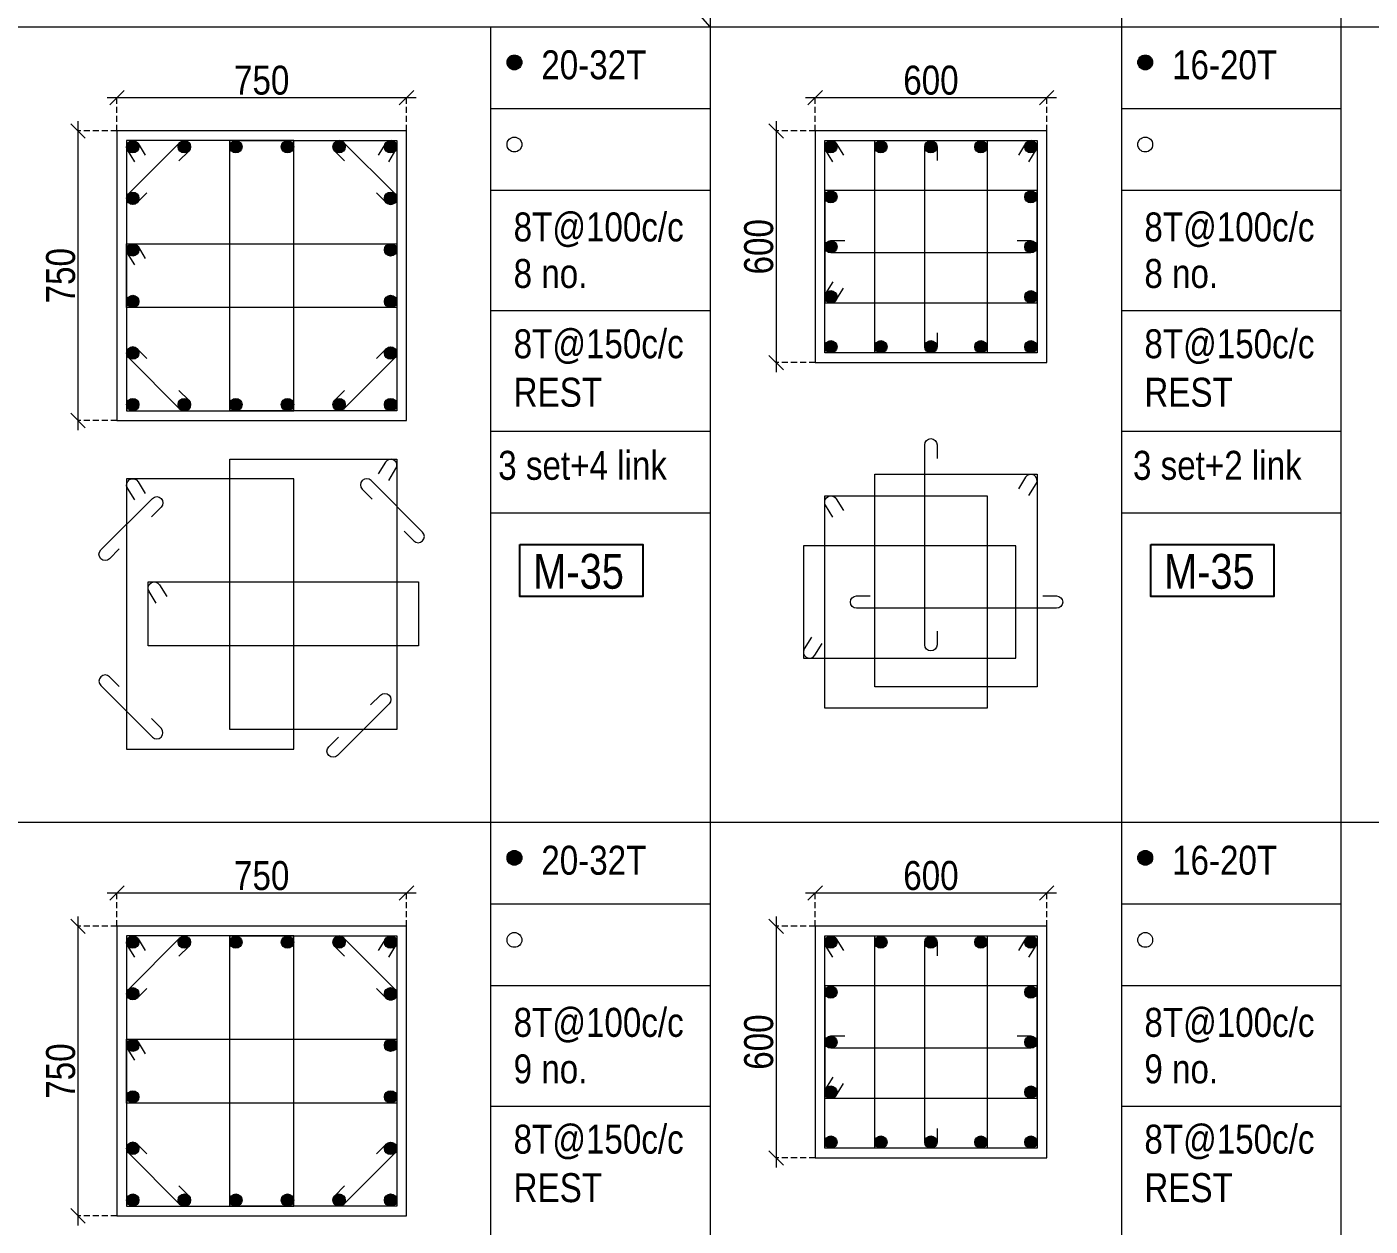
# Model space of a CAD drawing. Header units: millimetres. Extents: x 1112055 to 3390982, y -148532 to 766891.
# Drawn here: x 2297561 to 2311479, y 345047 to 357470 of the extents above; entities that cross this region are included whole.
import ezdxf
from ezdxf.enums import TextEntityAlignment as Align

# ---------------------------------------------------------------- set-up
doc = ezdxf.new("R2010")
doc.units = ezdxf.units.MM
doc.header["$PDMODE"] = 35
doc.header["$PDSIZE"] = -25
doc.linetypes.add('DASHED2', pattern=[0.375, 0.25, -0.125])
doc.linetypes.add('Hidden', pattern=[9.525, 6.35, -3.175])
for name, color, linetype, lineweight in [('B COL. SIZE DIM', 220, 'Continuous', 25), ('B COLSCH', 204, 'Continuous', 20), ('B COLUMN', 1, 'Hidden', 9), ('B STEEL', 34, 'Continuous', 15)]:
    doc.layers.add(name, color=color, linetype=linetype, lineweight=lineweight)
doc.layers.add('B TEXT', color=7, linetype='Continuous')
doc.styles.add('dim inside', font='romans.shx', dxfattribs={"width": 0.8, "height": 125})
doc.styles.add('SWINC', font='swissc.ttf')
doc.dimstyles.new('dim inside', dxfattribs={"dimtxt": 125, "dimasz": 100, "dimexe": 0, "dimexo": 0, "dimgap": 10, "dimtad": 0, "dimdec": 0, "dimzin": 0, "dimdsep": 46, "dimtxsty": 'dim inside', "dimblk": 'SMALL', "dimcen": 0.09, "dimadec": 0, "dimazin": 0, "dimtfac": 1, "dimtdec": 0, "dimtofl": 0, "dimtmove": 0, "dimatfit": 3, "dimfxl": 1, "dimtolj": 1, "dimtzin": 0, "dimarcsym": 2})

# ---------------------------------------------------------------- blocks, each defined once
blk = doc.blocks.new('_Oblique')
at = {"color": 0, "linetype": 'ByBlock', "lineweight": -2}
blk.add_line((-0.5, -0.5), (0.5, 0.5), dxfattribs=at)
blk = doc.blocks.new('*D888')
at = {"layer": 'B COL. SIZE DIM', "color": 250, "lineweight": 9, "ltscale": 250, "transparency": 16777216}
blk.add_line((2305628, 348498), (2308228, 348498), dxfattribs=at)
at = {"layer": 'B COL. SIZE DIM', "color": 250, "linetype": 'DASHED2', "lineweight": 9, "ltscale": 250, "transparency": 16777216}
for p, q in [((2305728, 348153), (2305728, 348498)), ((2308128, 348153), (2308128, 348498))]:
    blk.add_line(p, q, dxfattribs=at)
at = {"layer": 'Defpoints', "color": 0, "ltscale": 250, "transparency": 16777216}
for p in [(2308128, 348498), (2305728, 348153), (2308128, 348153)]:
    blk.add_point(p, dxfattribs=at)
at = {"layer": 'B COL. SIZE DIM', "color": 250, "lineweight": 9, "ltscale": 250, "transparency": 16777216, "xscale": 150, "yscale": 150, "zscale": 150, "rotation": 180}
blk.add_blockref('_Oblique', (2305728, 348498), dxfattribs=at)
at = {"layer": 'B COL. SIZE DIM', "color": 250, "lineweight": 9, "ltscale": 250, "transparency": 16777216, "xscale": 150, "yscale": 150, "zscale": 150}
blk.add_blockref('_Oblique', (2308128, 348498), dxfattribs=at)
at = {"layer": 'B COL. SIZE DIM', "color": 6, "ltscale": 250, "transparency": 16777216, "insert": (2306928, 348677), "char_height": 300, "attachment_point": 5, "style": 'SWINC'}
blk.add_mtext('\\A1;600', dxfattribs=at)
blk = doc.blocks.new('*D889')
at = {"layer": 'B COL. SIZE DIM', "color": 250, "lineweight": 9, "ltscale": 250, "transparency": 16777216}
blk.add_line((2305324, 348253), (2305324, 345653), dxfattribs=at)
at = {"layer": 'B COL. SIZE DIM', "color": 250, "linetype": 'DASHED2', "lineweight": 9, "ltscale": 250, "transparency": 16777216}
for p, q in [((2305728, 348153), (2305324, 348153)), ((2305728, 345753), (2305324, 345753))]:
    blk.add_line(p, q, dxfattribs=at)
at = {"layer": 'Defpoints', "color": 0, "ltscale": 250, "transparency": 16777216}
for p in [(2305728, 348153), (2305324, 345753), (2305728, 345753)]:
    blk.add_point(p, dxfattribs=at)
at = {"layer": 'B COL. SIZE DIM', "color": 250, "lineweight": 9, "ltscale": 250, "transparency": 16777216, "xscale": 150, "yscale": 150, "zscale": 150}
for p, rotation in [((2305324, 348153), 90), ((2305324, 345753), 270)]:
    blk.add_blockref('_Oblique', p, dxfattribs=dict(at, rotation=rotation))
at = {"layer": 'B COL. SIZE DIM', "color": 6, "ltscale": 250, "transparency": 16777216, "insert": (2305145, 346953), "char_height": 300, "attachment_point": 5, "rotation": 90, "style": 'SWINC'}
blk.add_mtext('\\A1;600', dxfattribs=at)
blk = doc.blocks.new('*D890')
at = {"layer": 'B COL. SIZE DIM', "color": 250, "lineweight": 9, "ltscale": 250, "transparency": 16777216}
blk.add_line((2305628, 356737), (2308228, 356737), dxfattribs=at)
at = {"layer": 'B COL. SIZE DIM', "color": 250, "linetype": 'DASHED2', "lineweight": 9, "ltscale": 250, "transparency": 16777216}
for p, q in [((2305728, 356392), (2305728, 356737)), ((2308128, 356392), (2308128, 356737))]:
    blk.add_line(p, q, dxfattribs=at)
at = {"layer": 'Defpoints', "color": 0, "ltscale": 250, "transparency": 16777216}
for p in [(2308128, 356737), (2305728, 356392), (2308128, 356392)]:
    blk.add_point(p, dxfattribs=at)
at = {"layer": 'B COL. SIZE DIM', "color": 250, "lineweight": 9, "ltscale": 250, "transparency": 16777216, "xscale": 150, "yscale": 150, "zscale": 150, "rotation": 180}
blk.add_blockref('_Oblique', (2305728, 356737), dxfattribs=at)
at = {"layer": 'B COL. SIZE DIM', "color": 250, "lineweight": 9, "ltscale": 250, "transparency": 16777216, "xscale": 150, "yscale": 150, "zscale": 150}
blk.add_blockref('_Oblique', (2308128, 356737), dxfattribs=at)
at = {"layer": 'B COL. SIZE DIM', "color": 6, "ltscale": 250, "transparency": 16777216, "insert": (2306928, 356916), "char_height": 300, "attachment_point": 5, "style": 'SWINC'}
blk.add_mtext('\\A1;600', dxfattribs=at)
blk = doc.blocks.new('*D891')
at = {"layer": 'B COL. SIZE DIM', "color": 250, "lineweight": 9, "ltscale": 250, "transparency": 16777216}
blk.add_line((2305324, 356492), (2305324, 353892), dxfattribs=at)
at = {"layer": 'B COL. SIZE DIM', "color": 250, "linetype": 'DASHED2', "lineweight": 9, "ltscale": 250, "transparency": 16777216}
for p, q in [((2305728, 356392), (2305324, 356392)), ((2305728, 353992), (2305324, 353992))]:
    blk.add_line(p, q, dxfattribs=at)
at = {"layer": 'Defpoints', "color": 0, "ltscale": 250, "transparency": 16777216}
for p in [(2305728, 356392), (2305324, 353992), (2305728, 353992)]:
    blk.add_point(p, dxfattribs=at)
at = {"layer": 'B COL. SIZE DIM', "color": 250, "lineweight": 9, "ltscale": 250, "transparency": 16777216, "xscale": 150, "yscale": 150, "zscale": 150}
for p, rotation in [((2305324, 356392), 90), ((2305324, 353992), 270)]:
    blk.add_blockref('_Oblique', p, dxfattribs=dict(at, rotation=rotation))
at = {"layer": 'B COL. SIZE DIM', "color": 6, "ltscale": 250, "transparency": 16777216, "insert": (2305145, 355192), "char_height": 300, "attachment_point": 5, "rotation": 90, "style": 'SWINC'}
blk.add_mtext('\\A1;600', dxfattribs=at)
blk = doc.blocks.new('*D1493')
at = {"layer": 'B COL. SIZE DIM', "color": 250, "lineweight": 9, "ltscale": 250, "transparency": 16777216}
blk.add_line((2298394, 356737), (2301594, 356737), dxfattribs=at)
at = {"layer": 'B COL. SIZE DIM', "color": 250, "linetype": 'DASHED2', "lineweight": 9, "ltscale": 250, "transparency": 16777216}
for p, q in [((2298494, 356392), (2298494, 356737)), ((2301494, 356392), (2301494, 356737))]:
    blk.add_line(p, q, dxfattribs=at)
at = {"layer": 'Defpoints', "color": 0, "ltscale": 250, "transparency": 16777216}
for p in [(2301494, 356737), (2298494, 356392), (2301494, 356392)]:
    blk.add_point(p, dxfattribs=at)
at = {"layer": 'B COL. SIZE DIM', "color": 250, "lineweight": 9, "ltscale": 250, "transparency": 16777216, "xscale": 150, "yscale": 150, "zscale": 150, "rotation": 180}
blk.add_blockref('_Oblique', (2298494, 356737), dxfattribs=at)
at = {"layer": 'B COL. SIZE DIM', "color": 250, "lineweight": 9, "ltscale": 250, "transparency": 16777216, "xscale": 150, "yscale": 150, "zscale": 150}
blk.add_blockref('_Oblique', (2301494, 356737), dxfattribs=at)
at = {"layer": 'B COL. SIZE DIM', "color": 6, "ltscale": 250, "transparency": 16777216, "insert": (2299994, 356916), "char_height": 300, "attachment_point": 5, "style": 'SWINC'}
blk.add_mtext('\\A1;750', dxfattribs=at)
blk = doc.blocks.new('*D1494')
at = {"layer": 'B COL. SIZE DIM', "color": 250, "lineweight": 9, "ltscale": 250, "transparency": 16777216}
blk.add_line((2298090, 356492), (2298090, 353292), dxfattribs=at)
at = {"layer": 'B COL. SIZE DIM', "color": 250, "linetype": 'DASHED2', "lineweight": 9, "ltscale": 250, "transparency": 16777216}
for p, q in [((2298494, 356392), (2298090, 356392)), ((2298494, 353392), (2298090, 353392))]:
    blk.add_line(p, q, dxfattribs=at)
at = {"layer": 'Defpoints', "color": 0, "ltscale": 250, "transparency": 16777216}
for p in [(2298494, 356392), (2298090, 353392), (2298494, 353392)]:
    blk.add_point(p, dxfattribs=at)
at = {"layer": 'B COL. SIZE DIM', "color": 250, "lineweight": 9, "ltscale": 250, "transparency": 16777216, "xscale": 150, "yscale": 150, "zscale": 150}
for p, rotation in [((2298090, 356392), 90), ((2298090, 353392), 270)]:
    blk.add_blockref('_Oblique', p, dxfattribs=dict(at, rotation=rotation))
at = {"layer": 'B COL. SIZE DIM', "color": 6, "ltscale": 250, "transparency": 16777216, "insert": (2297912, 354892), "char_height": 300, "attachment_point": 5, "rotation": 90, "style": 'SWINC'}
blk.add_mtext('\\A1;750', dxfattribs=at)
blk = doc.blocks.new('*D1495')
at = {"layer": 'B COL. SIZE DIM', "color": 250, "lineweight": 9, "ltscale": 250, "transparency": 16777216}
blk.add_line((2298394, 348498), (2301594, 348498), dxfattribs=at)
at = {"layer": 'B COL. SIZE DIM', "color": 250, "linetype": 'DASHED2', "lineweight": 9, "ltscale": 250, "transparency": 16777216}
for p, q in [((2298494, 348153), (2298494, 348498)), ((2301494, 348153), (2301494, 348498))]:
    blk.add_line(p, q, dxfattribs=at)
at = {"layer": 'Defpoints', "color": 0, "ltscale": 250, "transparency": 16777216}
for p in [(2301494, 348498), (2298494, 348153), (2301494, 348153)]:
    blk.add_point(p, dxfattribs=at)
at = {"layer": 'B COL. SIZE DIM', "color": 250, "lineweight": 9, "ltscale": 250, "transparency": 16777216, "xscale": 150, "yscale": 150, "zscale": 150, "rotation": 180}
blk.add_blockref('_Oblique', (2298494, 348498), dxfattribs=at)
at = {"layer": 'B COL. SIZE DIM', "color": 250, "lineweight": 9, "ltscale": 250, "transparency": 16777216, "xscale": 150, "yscale": 150, "zscale": 150}
blk.add_blockref('_Oblique', (2301494, 348498), dxfattribs=at)
at = {"layer": 'B COL. SIZE DIM', "color": 6, "ltscale": 250, "transparency": 16777216, "insert": (2299994, 348676), "char_height": 300, "attachment_point": 5, "style": 'SWINC'}
blk.add_mtext('\\A1;750', dxfattribs=at)
blk = doc.blocks.new('*D1496')
at = {"layer": 'B COL. SIZE DIM', "color": 250, "lineweight": 9, "ltscale": 250, "transparency": 16777216}
blk.add_line((2298090, 348253), (2298090, 345053), dxfattribs=at)
at = {"layer": 'B COL. SIZE DIM', "color": 250, "linetype": 'DASHED2', "lineweight": 9, "ltscale": 250, "transparency": 16777216}
for p, q in [((2298494, 348153), (2298090, 348153)), ((2298494, 345153), (2298090, 345153))]:
    blk.add_line(p, q, dxfattribs=at)
at = {"layer": 'Defpoints', "color": 0, "ltscale": 250, "transparency": 16777216}
for p in [(2298494, 348153), (2298090, 345153), (2298494, 345153)]:
    blk.add_point(p, dxfattribs=at)
at = {"layer": 'B COL. SIZE DIM', "color": 250, "lineweight": 9, "ltscale": 250, "transparency": 16777216, "xscale": 150, "yscale": 150, "zscale": 150}
for p, rotation in [((2298090, 348153), 90), ((2298090, 345153), 270)]:
    blk.add_blockref('_Oblique', p, dxfattribs=dict(at, rotation=rotation))
at = {"layer": 'B COL. SIZE DIM', "color": 6, "ltscale": 250, "transparency": 16777216, "insert": (2297912, 346653), "char_height": 300, "attachment_point": 5, "rotation": 90, "style": 'SWINC'}
blk.add_mtext('\\A1;750', dxfattribs=at)

msp = doc.modelspace()

# ---------------------------------------------------------------- hatches: boundary and pattern name
at = {"layer": 'B STEEL', "lineweight": 9, "ltscale": 0.5}
h = msp.add_hatch(color=34, dxfattribs=at)
edge = h.paths.add_edge_path()
edge.add_arc((2302612.6, 357101.6), 76.8, 0, 360)
h = msp.add_hatch(color=34, dxfattribs=at)
edge = h.paths.add_edge_path()
edge.add_arc((2309147.9, 357101.6), 76.8, 0, 360)
h = msp.add_hatch(color=34, dxfattribs=at)
edge = h.paths.add_edge_path()
edge.add_arc((2298658.2, 356228.4), 64, 0, 360)
at = {"layer": 'B STEEL'}
h = msp.add_hatch(color=34, dxfattribs=at)
edge = h.paths.add_edge_path()
edge.add_arc((2299192.6, 356228.4), 64, 0, 360)
h = msp.add_hatch(color=34, dxfattribs=at)
edge = h.paths.add_edge_path()
edge.add_arc((2299727, 356228.4), 64, 0, 360)
h = msp.add_hatch(color=34, dxfattribs=at)
edge = h.paths.add_edge_path()
edge.add_arc((2300261.4, 356228.4), 64, 0, 360)
h = msp.add_hatch(color=34, dxfattribs=at)
edge = h.paths.add_edge_path()
edge.add_arc((2300795.8, 356228.4), 64, 0, 360)
at = {"layer": 'B STEEL', "lineweight": 9, "ltscale": 0.5}
h = msp.add_hatch(color=34, dxfattribs=at)
edge = h.paths.add_edge_path()
edge.add_arc((2301330.2, 356228.4), 64, 180, 540, ccw=False)
h = msp.add_hatch(color=34, dxfattribs=at)
edge = h.paths.add_edge_path()
edge.add_arc((2305891.8, 356228.4), 64, 0, 360)
h = msp.add_hatch(color=34, dxfattribs=at)
edge = h.paths.add_edge_path()
edge.add_arc((2306409.8, 356228.4), 64, 180, 540, ccw=False)
h = msp.add_hatch(color=34, dxfattribs=at)
edge = h.paths.add_edge_path()
edge.add_arc((2306927.7, 356228.4), 64, 180, 540, ccw=False)
h = msp.add_hatch(color=34, dxfattribs=at)
edge = h.paths.add_edge_path()
edge.add_arc((2307445.7, 356228.4), 64, 180, 540, ccw=False)
h = msp.add_hatch(color=34, dxfattribs=at)
edge = h.paths.add_edge_path()
edge.add_arc((2307963.7, 356228.4), 64, 180, 540, ccw=False)
at = {"layer": 'B STEEL'}
h = msp.add_hatch(color=34, dxfattribs=at)
edge = h.paths.add_edge_path()
edge.add_arc((2298658.2, 355694), 64, 0, 360)
h = msp.add_hatch(color=34, dxfattribs=at)
edge = h.paths.add_edge_path()
edge.add_arc((2301330.2, 355694), 64, 0, 360)
at = {"layer": 'B STEEL', "lineweight": 9, "ltscale": 0.5}
h = msp.add_hatch(color=34, dxfattribs=at)
edge = h.paths.add_edge_path()
edge.add_arc((2305891.8, 355710.4), 64, 180, 540, ccw=False)
h = msp.add_hatch(color=34, dxfattribs=at)
edge = h.paths.add_edge_path()
edge.add_arc((2307963.7, 355710.4), 64, 180, 540, ccw=False)
at = {"layer": 'B STEEL'}
h = msp.add_hatch(color=34, dxfattribs=at)
edge = h.paths.add_edge_path()
edge.add_arc((2298658.2, 355159.6), 64, 0, 360)
h = msp.add_hatch(color=34, dxfattribs=at)
edge = h.paths.add_edge_path()
edge.add_arc((2301330.2, 355159.6), 64, 0, 360)
at = {"layer": 'B STEEL', "lineweight": 9, "ltscale": 0.5}
h = msp.add_hatch(color=34, dxfattribs=at)
edge = h.paths.add_edge_path()
edge.add_arc((2305891.8, 355192.4), 64, 180, 540, ccw=False)
h = msp.add_hatch(color=34, dxfattribs=at)
edge = h.paths.add_edge_path()
edge.add_arc((2307963.7, 355192.4), 64, 180, 540, ccw=False)
at = {"layer": 'B STEEL'}
h = msp.add_hatch(color=34, dxfattribs=at)
edge = h.paths.add_edge_path()
edge.add_arc((2298658.2, 354625.2), 64, 0, 360)
h = msp.add_hatch(color=34, dxfattribs=at)
edge = h.paths.add_edge_path()
edge.add_arc((2301330.2, 354625.2), 64, 0, 360)
at = {"layer": 'B STEEL', "lineweight": 9, "ltscale": 0.5}
h = msp.add_hatch(color=34, dxfattribs=at)
edge = h.paths.add_edge_path()
edge.add_arc((2305891.8, 354674.4), 64, 180, 540, ccw=False)
h = msp.add_hatch(color=34, dxfattribs=at)
edge = h.paths.add_edge_path()
edge.add_arc((2307963.7, 354674.4), 64, 180, 540, ccw=False)
h = msp.add_hatch(color=34, dxfattribs=at)
edge = h.paths.add_edge_path()
edge.add_arc((2305891.8, 354156.4), 64, 0, 360, ccw=False)
h = msp.add_hatch(color=34, dxfattribs=at)
edge = h.paths.add_edge_path()
edge.add_arc((2306409.8, 354156.4), 64, 180, 540, ccw=False)
h = msp.add_hatch(color=34, dxfattribs=at)
edge = h.paths.add_edge_path()
edge.add_arc((2306927.7, 354156.4), 64, 180, 540, ccw=False)
h = msp.add_hatch(color=34, dxfattribs=at)
edge = h.paths.add_edge_path()
edge.add_arc((2307445.7, 354156.4), 64, 180, 540, ccw=False)
h = msp.add_hatch(color=34, dxfattribs=at)
edge = h.paths.add_edge_path()
edge.add_arc((2307963.7, 354156.4), 64, -180, 180)
at = {"layer": 'B STEEL'}
h = msp.add_hatch(color=34, dxfattribs=at)
edge = h.paths.add_edge_path()
edge.add_arc((2298658.2, 354090.8), 64, 0, 360)
h = msp.add_hatch(color=34, dxfattribs=at)
edge = h.paths.add_edge_path()
edge.add_arc((2301330.2, 354090.8), 64, 0, 360)
at = {"layer": 'B STEEL', "lineweight": 9, "ltscale": 0.5}
h = msp.add_hatch(color=34, dxfattribs=at)
edge = h.paths.add_edge_path()
edge.add_arc((2298658.2, 353556.4), 64, 0, 360, ccw=False)
at = {"layer": 'B STEEL'}
h = msp.add_hatch(color=34, dxfattribs=at)
edge = h.paths.add_edge_path()
edge.add_arc((2299192.6, 353556.4), 64, 0, 360)
h = msp.add_hatch(color=34, dxfattribs=at)
edge = h.paths.add_edge_path()
edge.add_arc((2299727, 353556.4), 64, 0, 360)
h = msp.add_hatch(color=34, dxfattribs=at)
edge = h.paths.add_edge_path()
edge.add_arc((2300261.4, 353556.4), 64, 0, 360)
h = msp.add_hatch(color=34, dxfattribs=at)
edge = h.paths.add_edge_path()
edge.add_arc((2300795.8, 353556.4), 64, 0, 360)
at = {"layer": 'B STEEL', "lineweight": 9, "ltscale": 0.5}
h = msp.add_hatch(color=34, dxfattribs=at)
edge = h.paths.add_edge_path()
edge.add_arc((2301330.2, 353556.4), 64, -180, 180)
h = msp.add_hatch(color=34, dxfattribs=at)
edge = h.paths.add_edge_path()
edge.add_arc((2302612.6, 348861.8), 76.8, 0, 360)
h = msp.add_hatch(color=34, dxfattribs=at)
edge = h.paths.add_edge_path()
edge.add_arc((2309147.9, 348861.8), 76.8, 0, 360)
h = msp.add_hatch(color=34, dxfattribs=at)
edge = h.paths.add_edge_path()
edge.add_arc((2298658.2, 347988.6), 64, 0, 360)
at = {"layer": 'B STEEL'}
h = msp.add_hatch(color=34, dxfattribs=at)
edge = h.paths.add_edge_path()
edge.add_arc((2299192.6, 347988.6), 64, 0, 360)
h = msp.add_hatch(color=34, dxfattribs=at)
edge = h.paths.add_edge_path()
edge.add_arc((2299727, 347988.6), 64, 0, 360)
h = msp.add_hatch(color=34, dxfattribs=at)
edge = h.paths.add_edge_path()
edge.add_arc((2300261.4, 347988.6), 64, 0, 360)
h = msp.add_hatch(color=34, dxfattribs=at)
edge = h.paths.add_edge_path()
edge.add_arc((2300795.8, 347988.6), 64, 0, 360)
at = {"layer": 'B STEEL', "lineweight": 9, "ltscale": 0.5}
h = msp.add_hatch(color=34, dxfattribs=at)
edge = h.paths.add_edge_path()
edge.add_arc((2301330.2, 347988.6), 64, 180, 540, ccw=False)
h = msp.add_hatch(color=34, dxfattribs=at)
edge = h.paths.add_edge_path()
edge.add_arc((2305891.8, 347988.6), 64, 0, 360)
h = msp.add_hatch(color=34, dxfattribs=at)
edge = h.paths.add_edge_path()
edge.add_arc((2306409.8, 347988.6), 64, 180, 540, ccw=False)
h = msp.add_hatch(color=34, dxfattribs=at)
edge = h.paths.add_edge_path()
edge.add_arc((2306927.7, 347988.6), 64, 180, 540, ccw=False)
h = msp.add_hatch(color=34, dxfattribs=at)
edge = h.paths.add_edge_path()
edge.add_arc((2307445.7, 347988.6), 64, 180, 540, ccw=False)
h = msp.add_hatch(color=34, dxfattribs=at)
edge = h.paths.add_edge_path()
edge.add_arc((2307963.7, 347988.6), 64, 180, 540, ccw=False)
h = msp.add_hatch(color=34, dxfattribs=at)
edge = h.paths.add_edge_path()
edge.add_arc((2305891.8, 347470.6), 64, 180, 540, ccw=False)
h = msp.add_hatch(color=34, dxfattribs=at)
edge = h.paths.add_edge_path()
edge.add_arc((2307963.7, 347470.6), 64, 180, 540, ccw=False)
at = {"layer": 'B STEEL'}
h = msp.add_hatch(color=34, dxfattribs=at)
edge = h.paths.add_edge_path()
edge.add_arc((2298658.2, 347454.2), 64, 0, 360)
h = msp.add_hatch(color=34, dxfattribs=at)
edge = h.paths.add_edge_path()
edge.add_arc((2301330.2, 347454.2), 64, 0, 360)
h = msp.add_hatch(color=34, dxfattribs=at)
edge = h.paths.add_edge_path()
edge.add_arc((2298658.2, 346919.8), 64, 0, 360)
h = msp.add_hatch(color=34, dxfattribs=at)
edge = h.paths.add_edge_path()
edge.add_arc((2301330.2, 346919.8), 64, 0, 360)
at = {"layer": 'B STEEL', "lineweight": 9, "ltscale": 0.5}
h = msp.add_hatch(color=34, dxfattribs=at)
edge = h.paths.add_edge_path()
edge.add_arc((2305891.8, 346952.6), 64, 180, 540, ccw=False)
h = msp.add_hatch(color=34, dxfattribs=at)
edge = h.paths.add_edge_path()
edge.add_arc((2307963.7, 346952.6), 64, 180, 540, ccw=False)
at = {"layer": 'B STEEL'}
h = msp.add_hatch(color=34, dxfattribs=at)
edge = h.paths.add_edge_path()
edge.add_arc((2298658.2, 346385.4), 64, 0, 360)
h = msp.add_hatch(color=34, dxfattribs=at)
edge = h.paths.add_edge_path()
edge.add_arc((2301330.2, 346385.4), 64, 0, 360)
at = {"layer": 'B STEEL', "lineweight": 9, "ltscale": 0.5}
h = msp.add_hatch(color=34, dxfattribs=at)
edge = h.paths.add_edge_path()
edge.add_arc((2305891.8, 346434.6), 64, 180, 540, ccw=False)
h = msp.add_hatch(color=34, dxfattribs=at)
edge = h.paths.add_edge_path()
edge.add_arc((2307963.7, 346434.6), 64, 180, 540, ccw=False)
at = {"layer": 'B STEEL'}
h = msp.add_hatch(color=34, dxfattribs=at)
edge = h.paths.add_edge_path()
edge.add_arc((2298658.2, 345851), 64, 0, 360)
h = msp.add_hatch(color=34, dxfattribs=at)
edge = h.paths.add_edge_path()
edge.add_arc((2301330.2, 345851), 64, 0, 360)
at = {"layer": 'B STEEL', "lineweight": 9, "ltscale": 0.5}
h = msp.add_hatch(color=34, dxfattribs=at)
edge = h.paths.add_edge_path()
edge.add_arc((2305891.8, 345916.6), 64, 0, 360, ccw=False)
h = msp.add_hatch(color=34, dxfattribs=at)
edge = h.paths.add_edge_path()
edge.add_arc((2306409.8, 345916.6), 64, 180, 540, ccw=False)
h = msp.add_hatch(color=34, dxfattribs=at)
edge = h.paths.add_edge_path()
edge.add_arc((2306927.7, 345916.6), 64, 180, 540, ccw=False)
h = msp.add_hatch(color=34, dxfattribs=at)
edge = h.paths.add_edge_path()
edge.add_arc((2307445.7, 345916.6), 64, 180, 540, ccw=False)
h = msp.add_hatch(color=34, dxfattribs=at)
edge = h.paths.add_edge_path()
edge.add_arc((2307963.7, 345916.6), 64, -180, 180)
h = msp.add_hatch(color=34, dxfattribs=at)
edge = h.paths.add_edge_path()
edge.add_arc((2298658.2, 345316.6), 64, 0, 360, ccw=False)
at = {"layer": 'B STEEL'}
h = msp.add_hatch(color=34, dxfattribs=at)
edge = h.paths.add_edge_path()
edge.add_arc((2299192.6, 345316.6), 64, 0, 360)
h = msp.add_hatch(color=34, dxfattribs=at)
edge = h.paths.add_edge_path()
edge.add_arc((2299727, 345316.6), 64, 0, 360)
h = msp.add_hatch(color=34, dxfattribs=at)
edge = h.paths.add_edge_path()
edge.add_arc((2300261.4, 345316.6), 64, 0, 360)
h = msp.add_hatch(color=34, dxfattribs=at)
edge = h.paths.add_edge_path()
edge.add_arc((2300795.8, 345316.6), 64, 0, 360)
at = {"layer": 'B STEEL', "lineweight": 9, "ltscale": 0.5}
h = msp.add_hatch(color=34, dxfattribs=at)
edge = h.paths.add_edge_path()
edge.add_arc((2301330.2, 345316.6), 64, -180, 180)

# ---------------------------------------------------------------- linework, layer by layer
at = {"layer": 'B COLSCH', "color": 250, "lineweight": 0}
for p, q in [((2304640.7, 382189.4), (2304640.7, 323875.2)), ((2308901.6, 382189.4), (2308901.6, 332750.4)), ((2311176, 382189.4), (2311176, 323875.2)), ((2235553.4, 357469.9), (2364668.6, 357469.9)), ((2302366.3, 357469.9), (2302366.3, 332750.4)), ((2302366.3, 356624.9), (2304640.7, 356624.9)), ((2308901.6, 356624.9), (2311176, 356624.9)), ((2302366.3, 355779.9), (2304640.7, 355779.9)), ((2308901.6, 355779.9), (2311176, 355779.9)), ((2302366.3, 354530.1), (2304640.7, 354530.1)), ((2308901.6, 354530.1), (2311176, 354530.1)), ((2302366.3, 353280.4), (2304640.7, 353280.4)), ((2308901.6, 353280.4), (2311176, 353280.4)), ((2302366.3, 352435.4), (2304640.7, 352435.4)), ((2308901.6, 352435.4), (2311176, 352435.4)), ((2235553.4, 349230.1), (2364668.6, 349230.1)), ((2302366.3, 348385.1), (2304640.7, 348385.1)), ((2308901.6, 348385.1), (2311176, 348385.1)), ((2302366.3, 347540.1), (2304640.7, 347540.1)), ((2308901.6, 347540.1), (2311176, 347540.1)), ((2302366.3, 346290.3), (2304640.7, 346290.3)), ((2308901.6, 346290.3), (2311176, 346290.3))]:
    msp.add_line(p, q, dxfattribs=at)
msp.add_lwpolyline([(2304640.7, 357469.9), (2304640.7, 357469.9), (2297407.1, 365709.7), (2304640.7, 373949.6), (2297407.1, 382189.4)], dxfattribs=at)
at = {"layer": 'B COLUMN', "color": 1, "linetype": 'ByBlock', "lineweight": 20}
for points in [[(2298494.2, 353392.4), (2301494.2, 353392.4), (2301494.2, 356392.4), (2298494.2, 356392.4)], [(2305727.7, 353992.4), (2308127.7, 353992.4), (2308127.7, 356392.4), (2305727.7, 356392.4)], [(2298494.2, 345152.6), (2301494.2, 345152.6), (2301494.2, 348152.6), (2298494.2, 348152.6)], [(2305727.7, 345752.6), (2308127.7, 345752.6), (2308127.7, 348152.6), (2305727.7, 348152.6)]]:
    msp.add_lwpolyline(points, close=True, dxfattribs=at)
at = {"layer": 'B STEEL', "color": 34, "lineweight": 9, "ltscale": 0.5}
for points in [[(2298594.2, 353492.4), (2300325.4, 353492.4), (2300325.4, 356292.4), (2298594.2, 356292.4)], [(2301394.2, 353492.4), (2299663, 353492.4), (2299663, 356292.4), (2301394.2, 356292.4)], [(2307509.8, 356292.4), (2307509.8, 354092.4), (2305827.7, 354092.4), (2305827.7, 356292.4)], [(2308027.7, 356292.4), (2308027.7, 354092.4), (2306345.7, 354092.4), (2306345.7, 356292.4)], [(2305827.7, 354610.4), (2308027.7, 354610.4), (2308027.7, 355774.4), (2305827.7, 355774.4)], [(2298594.2, 355223.6), (2301394.2, 355223.6), (2301394.2, 354561.2), (2298594.2, 354561.2)], [(2301394.2, 350191.2), (2299663, 350191.2), (2299663, 352991.2), (2301394.2, 352991.2)], [(2308027.7, 352834.7), (2308027.7, 350634.7), (2306345.7, 350634.7), (2306345.7, 352834.7)], [(2298594.2, 349988.9), (2300325.4, 349988.9), (2300325.4, 352788.9), (2298594.2, 352788.9)], [(2307509.8, 352611.6), (2307509.8, 350411.6), (2305827.7, 350411.6), (2305827.7, 352611.6)], [(2305606.5, 350929.6), (2307806.5, 350929.6), (2307806.5, 352093.6), (2305606.5, 352093.6)], [(2298817.4, 351720.1), (2301617.4, 351720.1), (2301617.4, 351057.6), (2298817.4, 351057.6)], [(2298594.2, 345252.6), (2300325.4, 345252.6), (2300325.4, 348052.6), (2298594.2, 348052.6)], [(2301394.2, 345252.6), (2299663, 345252.6), (2299663, 348052.6), (2301394.2, 348052.6)], [(2307509.8, 348052.6), (2307509.8, 345852.6), (2305827.7, 345852.6), (2305827.7, 348052.6)], [(2308027.7, 348052.6), (2308027.7, 345852.6), (2306345.7, 345852.6), (2306345.7, 348052.6)], [(2305827.7, 346370.6), (2308027.7, 346370.6), (2308027.7, 347534.6), (2305827.7, 347534.6)], [(2298594.2, 346983.8), (2301394.2, 346983.8), (2301394.2, 346321.4), (2298594.2, 346321.4)]]:
    msp.add_lwpolyline(points, close=True, dxfattribs=at)
for points in [[(2298678.5, 356073.4), (2298603.7, 356194.9, -1), (2298712.7, 356262), (2298787.5, 356140.5)], [(2298804.4, 355749.6), (2298703.5, 355648.8, -1), (2298613, 355739.3), (2299147.3, 356273.7, -1), (2299237.9, 356183.1), (2299137, 356082.3)], [(2301184.1, 355749.6), (2301284.9, 355648.8, 1), (2301375.5, 355739.3), (2300841.1, 356273.7, 1), (2300750.5, 356183.1), (2300851.4, 356082.3)], [(2301309.9, 356073.4), (2301384.7, 356194.9, 1), (2301275.7, 356262), (2301200.9, 356140.5)], [(2305912, 356073.4), (2305837.2, 356194.9, -1), (2305946.3, 356262), (2306021.1, 356140.5)], [(2306991.8, 354299.1), (2306991.8, 354156.4, -1), (2306863.7, 354156.4), (2306863.7, 356228.4, -1), (2306991.8, 356228.4), (2306991.8, 356085.8)], [(2307943.5, 356073.4), (2308018.3, 356194.9, 1), (2307909.2, 356262), (2307834.4, 356140.5)], [(2298678.5, 355004.6), (2298603.7, 355126.1, -1), (2298712.7, 355193.2), (2298787.5, 355071.7)], [(2307821.1, 355256.4), (2307963.7, 355256.4, -1), (2307963.7, 355128.4), (2305891.8, 355128.4, -1), (2305891.8, 355256.4), (2306034.4, 355256.4)], [(2305912, 354829.5), (2305837.2, 354708, 1), (2305946.3, 354640.9), (2306021.1, 354762.4)], [(2298804.4, 354035.2), (2298703.5, 354136.1, 1), (2298613, 354045.6), (2299147.3, 353511.2, 1), (2299237.9, 353601.7), (2299137, 353702.6)], [(2301184.1, 354035.2), (2301284.9, 354136.1, -1), (2301375.5, 354045.6), (2300841.1, 353511.2, -1), (2300750.5, 353601.7), (2300851.4, 353702.6)], [(2306991.8, 351211.6), (2306991.8, 351069, -1), (2306863.7, 351069), (2306863.7, 353140.9, -1), (2306991.8, 353140.9), (2306991.8, 352998.3)], [(2301309.9, 352772.2), (2301384.7, 352893.7, 1), (2301275.7, 352960.8), (2301200.9, 352839.3)], [(2307943.5, 352615.6), (2308018.3, 352737.1, 1), (2307909.2, 352804.2), (2307834.4, 352682.7)], [(2298678.5, 352569.8), (2298603.7, 352691.3, -1), (2298712.7, 352758.4), (2298787.5, 352636.9)], [(2301470, 352246), (2301570.9, 352145.2, 1), (2301661.4, 352235.7), (2301127, 352770.1, 1), (2301036.5, 352679.6), (2301137.3, 352578.7)], [(2298518.4, 352061.5), (2298417.5, 351960.6, -1), (2298327, 352051.1), (2298861.4, 352585.5, -1), (2298951.9, 352495), (2298851.1, 352394.1)], [(2305912, 352392.5), (2305837.2, 352514, -1), (2305946.3, 352581.1), (2306021.1, 352459.6)], [(2298901.6, 351501), (2298826.9, 351622.5, -1), (2298935.9, 351689.6), (2299010.7, 351568.1)], [(2308086.7, 351575.6), (2308229.3, 351575.6, -1), (2308229.3, 351447.6), (2306157.3, 351447.6, -1), (2306157.3, 351575.6), (2306300, 351575.6)], [(2305690.7, 351148.6), (2305616, 351027.1, 1), (2305725, 350960), (2305799.8, 351081.5)], [(2298518.4, 350637.2), (2298417.5, 350738, 1), (2298327, 350647.5), (2298861.4, 350113.1, 1), (2298951.9, 350203.6), (2298851.1, 350304.5)], [(2301122.6, 350446.1), (2301223.4, 350546.9, -1), (2301314, 350456.4), (2300779.6, 349922, -1), (2300689, 350012.5), (2300789.9, 350113.4)], [(2298678.5, 347833.5), (2298603.7, 347955, -1), (2298712.7, 348022.1), (2298787.5, 347900.6)], [(2298804.4, 347509.8), (2298703.5, 347408.9, -1), (2298613, 347499.4), (2299147.3, 348033.8, -1), (2299237.9, 347943.3), (2299137, 347842.4)], [(2301184.1, 347509.8), (2301284.9, 347408.9, 1), (2301375.5, 347499.4), (2300841.1, 348033.8, 1), (2300750.5, 347943.3), (2300851.4, 347842.4)], [(2301309.9, 347833.5), (2301384.7, 347955, 1), (2301275.7, 348022.1), (2301200.9, 347900.6)], [(2305912, 347833.5), (2305837.2, 347955, -1), (2305946.3, 348022.1), (2306021.1, 347900.6)], [(2306991.8, 346059.3), (2306991.8, 345916.6, -1), (2306863.7, 345916.6), (2306863.7, 347988.6, -1), (2306991.8, 347988.6), (2306991.8, 347845.9)], [(2307943.5, 347833.5), (2308018.3, 347955, 1), (2307909.2, 348022.1), (2307834.4, 347900.6)], [(2298678.5, 346764.7), (2298603.7, 346886.2, -1), (2298712.7, 346953.3), (2298787.5, 346831.9)], [(2307821.1, 347016.6), (2307963.7, 347016.6, -1), (2307963.7, 346888.6), (2305891.8, 346888.6, -1), (2305891.8, 347016.6), (2306034.4, 347016.6)], [(2305912, 346589.6), (2305837.2, 346468.2, 1), (2305946.3, 346401), (2306021.1, 346522.5)], [(2298804.4, 345795.4), (2298703.5, 345896.3, 1), (2298613, 345805.7), (2299147.3, 345271.3, 1), (2299237.9, 345361.9), (2299137, 345462.7)], [(2301184.1, 345795.4), (2301284.9, 345896.3, -1), (2301375.5, 345805.7), (2300841.1, 345271.3, -1), (2300750.5, 345361.9), (2300851.4, 345462.7)]]:
    msp.add_lwpolyline(points, format="xyb", dxfattribs=at)
for centre, radius in [((2302612.6, 357101.6), 76.8), ((2309147.9, 357101.6), 76.8), ((2298658.2, 356228.4), 64), ((2299192.6, 356228.4), 64), ((2299727, 356228.4), 64), ((2300261.4, 356228.4), 64), ((2300795.8, 356228.4), 64), ((2301330.2, 356228.4), 64), ((2302612.6, 356251.3), 76.8), ((2305891.8, 356228.4), 64), ((2306409.8, 356228.4), 64), ((2306927.7, 356228.4), 64), ((2307445.7, 356228.4), 64), ((2307963.7, 356228.4), 64), ((2309147.9, 356251.3), 76.8), ((2298658.2, 355694), 64), ((2301330.2, 355694), 64), ((2305891.8, 355710.4), 64), ((2307963.7, 355710.4), 64), ((2298658.2, 355159.6), 64), ((2301330.2, 355159.6), 64), ((2305891.8, 355192.4), 64), ((2307963.7, 355192.4), 64), ((2298658.2, 354625.2), 64), ((2301330.2, 354625.2), 64), ((2305891.8, 354674.4), 64), ((2307963.7, 354674.4), 64), ((2305891.8, 354156.4), 64), ((2306409.8, 354156.4), 64), ((2306927.7, 354156.4), 64), ((2307445.7, 354156.4), 64), ((2307963.7, 354156.4), 64), ((2298658.2, 354090.8), 64), ((2301330.2, 354090.8), 64), ((2298658.2, 353556.4), 64), ((2299192.6, 353556.4), 64), ((2299727, 353556.4), 64), ((2300261.4, 353556.4), 64), ((2300795.8, 353556.4), 64), ((2301330.2, 353556.4), 64), ((2302612.6, 348861.8), 76.8), ((2309147.9, 348861.8), 76.8), ((2302612.6, 348011.5), 76.8), ((2309147.9, 348011.5), 76.8), ((2298658.2, 347988.6), 64), ((2299192.6, 347988.6), 64), ((2299727, 347988.6), 64), ((2300261.4, 347988.6), 64), ((2300795.8, 347988.6), 64), ((2301330.2, 347988.6), 64), ((2305891.8, 347988.6), 64), ((2306409.8, 347988.6), 64), ((2306927.7, 347988.6), 64), ((2307445.7, 347988.6), 64), ((2307963.7, 347988.6), 64), ((2305891.8, 347470.6), 64), ((2307963.7, 347470.6), 64), ((2298658.2, 347454.2), 64), ((2301330.2, 347454.2), 64), ((2298658.2, 346919.8), 64), ((2301330.2, 346919.8), 64), ((2305891.8, 346952.6), 64), ((2307963.7, 346952.6), 64), ((2298658.2, 346385.4), 64), ((2301330.2, 346385.4), 64), ((2305891.8, 346434.6), 64), ((2307963.7, 346434.6), 64), ((2298658.2, 345851), 64), ((2301330.2, 345851), 64), ((2305891.8, 345916.6), 64), ((2306409.8, 345916.6), 64), ((2306927.7, 345916.6), 64), ((2307445.7, 345916.6), 64), ((2307963.7, 345916.6), 64), ((2298658.2, 345316.6), 64), ((2299192.6, 345316.6), 64), ((2299727, 345316.6), 64), ((2300261.4, 345316.6), 64), ((2300795.8, 345316.6), 64), ((2301330.2, 345316.6), 64)]:
    msp.add_circle(centre, radius, dxfattribs=at)
at = {"layer": 'B TEXT', "color": 1}
for points in [[(2302670, 352106.3), (2303944.6, 352106.3), (2303944.6, 351568.4), (2302670, 351568.4)], [(2309205.3, 352106.3), (2310479.9, 352106.3), (2310479.9, 351568.4), (2309205.3, 351568.4)]]:
    msp.add_lwpolyline(points, close=True, dxfattribs=at)

# ---------------------------------------------------------------- texts
at = {"layer": 'B TEXT', "style": 'SWINC'}
for s, p in [('20-32T', (2302891.1, 356927)), ('16-20T', (2309426.4, 356927)), ('8T@100c/c', (2302604.2, 355247.2)), ('8T@100c/c', (2309139.5, 355247.2)), ('8 no.', (2302604.2, 354765.4)), ('8 no.', (2309139.5, 354765.4)), ('8T@150c/c', (2302604.2, 354037.3)), ('8T@150c/c', (2309139.5, 354037.3)), ('REST', (2302604.2, 353534.9)), ('REST', (2309139.5, 353534.9)), ('3 set+4 link', (2302444.5, 352777.9)), ('3 set+2 link', (2309021.1, 352777.9)), ('20-32T', (2302891.1, 348687.2)), ('16-20T', (2309426.4, 348687.2)), ('8T@100c/c', (2302604.2, 347007.4)), ('8T@100c/c', (2309139.5, 347007.4)), ('9 no.', (2302604.2, 346525.6)), ('9 no.', (2309139.5, 346525.6)), ('8T@150c/c', (2302604.2, 345797.5)), ('8T@150c/c', (2309139.5, 345797.5)), ('REST', (2302604.2, 345295.1)), ('REST', (2309139.5, 345295.1))]:
    msp.add_text(s, height=300, dxfattribs=at).set_placement(p)
at = {"layer": 'B TEXT', "color": 1, "style": 'SWINC'}
for p in [(2302807.3, 351541.8), (2309342.6, 351541.8)]:
    msp.add_text('M-35', height=360, dxfattribs=at).set_placement(p, align=Align.BOTTOM_LEFT)

# ---------------------------------------------------------------- dimensions: what is measured, and where the dimension line sits
at = {"layer": 'B COL. SIZE DIM', "color": 250, "ltscale": 250}
for base, p1, p2, picture, middle in [((2301494.2, 356737.4), (2298494.2, 356392.4), (2301494.2, 356392.4), '*D1493', (2299994.2, 356916.2)), ((2308127.7, 356737.4), (2305727.7, 356392.4), (2308127.7, 356392.4), '*D890', (2306927.7, 356916.4)), ((2301494.2, 348497.5), (2298494.2, 348152.6), (2301494.2, 348152.6), '*D1495', (2299994.2, 348676.3)), ((2308127.7, 348497.5), (2305727.7, 348152.6), (2308127.7, 348152.6), '*D888', (2306927.7, 348676.5))]:
    dim = msp.add_linear_dim(base=base, p1=p1, p2=p2, dimstyle='dim inside', override={"dimtxt": 300, "dimasz": 150, "dimgap": 25, "dimtad": 3, "dimlfac": 0.25, "dimtxsty": 'SWINC', "dimblk1": 'Oblique', "dimblk2": 'Oblique', "dimsah": 1, "dimdle": 100, "dimclrd": 250, "dimclre": 250, "dimclrt": 6, "dimfxl": 1000, "dimlwd": 9, "dimlwe": 9}, dxfattribs=at)
    dim.commit()
    dim.dimension.update_dxf_attribs({"geometry": picture, "text_midpoint": middle})
for base, p1, p2, picture, middle in [((2298090.3, 353392.4), (2298494.2, 356392.4), (2298494.2, 353392.4), '*D1494', (2297911.5, 354892.4)), ((2305323.9, 353992.4), (2305727.7, 356392.4), (2305727.7, 353992.4), '*D891', (2305144.9, 355192.4)), ((2298090.3, 345152.6), (2298494.2, 348152.6), (2298494.2, 345152.6), '*D1496', (2297911.5, 346652.6)), ((2305323.9, 345752.6), (2305727.7, 348152.6), (2305727.7, 345752.6), '*D889', (2305144.9, 346952.6))]:
    dim = msp.add_linear_dim(base=base, p1=p1, p2=p2, angle=90, dimstyle='dim inside', override={"dimtxt": 300, "dimasz": 150, "dimgap": 25, "dimtad": 3, "dimlfac": 0.25, "dimtxsty": 'SWINC', "dimblk1": 'Oblique', "dimblk2": 'Oblique', "dimsah": 1, "dimdle": 100, "dimclrd": 250, "dimclre": 250, "dimclrt": 6, "dimfxl": 1000, "dimlwd": 9, "dimlwe": 9}, dxfattribs=at)
    dim.commit()
    dim.dimension.update_dxf_attribs({"geometry": picture, "text_midpoint": middle})

doc.saveas('drawing.dxf')
